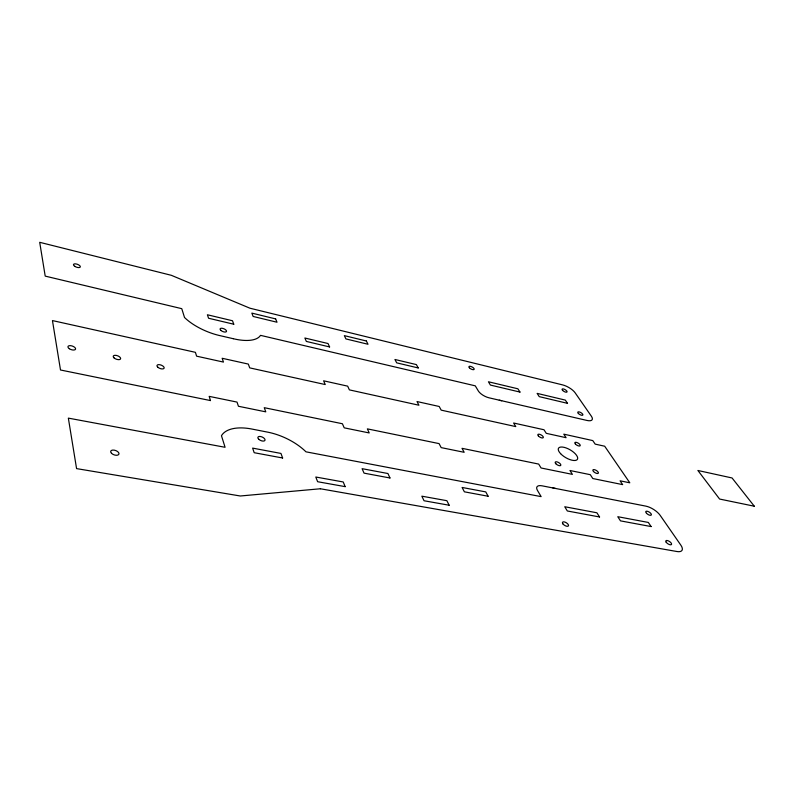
<?xml version="1.0" encoding="UTF-8"?>
<svg xmlns="http://www.w3.org/2000/svg" width="794" height="794" viewBox="0 0 794 794"><rect width="100%" height="100%" fill="white"/><g stroke="black" fill="none" stroke-linecap="round" stroke-linejoin="round"><path stroke-width="1.19" d="M552.832 487.933L555.423 488.439M501.709 400.752L499.267 400.186M320.379 488.767L240.294 495.992L76.571 468.609L68.344 418.12L225.079 447.29L221.466 435.727A42.638 21.517 23.8 0 1 252.78 429.226L266.705 431.956A42.29 21.269 24.3 0 1 305.968 451.826L541.141 496.627L537.429 490.374A10.104 4.436 30.5 0 1 541.935 485.799L645.82 506.125A12.168 4.992 32.3 0 1 660.201 515.395L680.875 545.2A12.555 5.25 33.1 0 1 676.994 551.532L320.379 488.767M345.162 486.643L317.63 481.72L315.794 477.015L343.226 481.968L345.162 486.643M449.156 505.232L424.036 500.746L421.832 496.171L446.873 500.696L449.156 505.232M282.624 457.999L254.189 452.709L252.631 448.114L280.957 453.434L282.624 457.999M389.973 477.978L364.049 473.145L362.084 468.668L387.929 473.522L389.973 477.978M488.112 496.24L464.381 491.823L462.088 487.456L485.759 491.903L488.112 496.24M599.559 516.973L567.333 510.979L564.742 506.741L596.889 512.785L599.559 516.973M651.13 526.571L620.491 520.874L617.772 516.705L648.331 522.442L651.13 526.571M210.479 400.573L60.503 369.994L52.454 320.578L195.413 352.328L196.604 356.169L223.451 362.084L222.151 358.273L248.323 364.079L249.713 367.88L325.242 384.554L323.605 380.802L347.673 386.152L349.39 389.884L418.934 405.228L416.999 401.546L439.201 406.478L441.196 410.141L515.792 426.606L513.599 423.004L543.989 429.752L546.262 433.326L566.102 437.702L563.78 434.149L592.781 440.591L595.172 444.124L604.691 446.218L629.811 482.812L620.074 480.807L622.665 484.628L592.81 478.534L590.289 474.683L569.953 470.505L572.414 474.375L541.071 467.984L538.689 464.083L462.009 448.322L464.172 452.302L441.176 447.618L439.082 443.608L367.354 428.869L369.23 432.948L344.209 427.837L342.413 423.748L264.243 407.679L265.772 411.848L238.438 406.27L237.019 402.082L209.169 396.365L210.479 400.573M754.3 506.215L719.602 499.049L697.896 470.485L732.058 477.968L754.3 506.215M233.247 338.701L220.454 335.743A37.368 15.93 22.6 0 1 184.516 317.481L181.766 308.668L45.208 276.113L39.7 242.309L171.345 275.31L249.921 308.201L562.589 384.892A10.659 3.97 29.5 0 1 575.164 392.851L591.381 416.225A10.937 4.159 30 0 1 587.014 420.463L489.025 397.814A9.121 3.662 28.3 0 1 478.296 390.916L475.278 385.844L260.511 335.346A37.07 15.781 22.9 0 1 233.247 338.701M233.764 324.22L208.574 318.245L207.393 314.771L232.503 320.756L233.764 324.22M329.599 346.938L306.355 341.43L304.856 338.006L328.031 343.534L329.599 346.938M418.21 367.95L396.692 362.848L394.926 359.483L416.384 364.595L418.21 367.95M519.981 392.077L490.424 385.07L488.409 381.765L517.886 388.792L519.981 392.077M567.511 403.342L539.245 396.643L537.111 393.377L565.308 400.097L567.511 403.342M275.637 318.9L251.837 313.104L253.137 316.449L277.017 322.235L275.637 318.9M366.362 340.993L344.328 335.624L345.916 338.919L368.019 344.268L366.362 340.993M538.431 436.015A3.116 1.27 29.7 0 0 543.185 437.752A3.116 1.27 29.7 0 0 540.128 434.467A3.116 1.27 29.7 0 0 538.431 436.015M593.555 471.547A3.156 1.29 30.9 0 0 598.279 473.254A3.156 1.29 30.9 0 0 595.063 469.849A3.156 1.29 30.9 0 0 593.555 471.547M560.614 453.682A10.967 4.486 30.3 0 0 577.169 459.647A10.967 4.486 30.3 0 0 566.132 447.955A10.967 4.486 30.3 0 0 560.614 453.682M575.471 444.114A3.067 1.221 30.3 0 0 580.096 445.811A3.067 1.221 30.3 0 0 577.01 442.566A3.067 1.221 30.3 0 0 575.471 444.114M555.83 463.726A3.206 1.34 30.3 0 0 560.683 465.473A3.206 1.34 30.3 0 0 557.497 462.029A3.206 1.34 30.3 0 0 555.83 463.726M113.969 357.826A3.91 1.836 20.1 0 0 120.37 359.176A3.91 1.836 20.1 0 0 116.46 355.444A3.91 1.836 20.1 0 0 113.969 357.826M157.748 367.146A3.811 1.787 21.2 0 0 163.931 368.456A3.811 1.787 21.2 0 0 160.011 364.764A3.811 1.787 21.2 0 0 157.748 367.146M69.326 348.725A4.02 1.886 19 0 0 75.559 349.162A4.02 1.886 19 0 0 70.408 345.648A4.02 1.886 19 0 0 69.326 348.725M74.715 266.308A3.623 1.509 19.8 0 0 80.303 266.953A3.623 1.509 19.8 0 0 75.668 263.876A3.623 1.509 19.8 0 0 74.715 266.308M562.638 390.42A2.839 1.062 29.5 0 0 566.946 392.057A2.839 1.062 29.5 0 0 564.107 389.159A2.839 1.062 29.5 0 0 562.638 390.42M220.871 330.393A3.454 1.499 22.8 0 0 226.379 331.674A3.454 1.499 22.8 0 0 222.677 328.369A3.454 1.499 22.8 0 0 220.871 330.393M469.383 367.801A2.958 1.161 27.9 0 0 473.978 369.538A2.958 1.161 27.9 0 0 471.229 366.57A2.958 1.161 27.9 0 0 469.383 367.801M578.379 413.485A2.918 1.112 29.9 0 0 582.776 415.123A2.918 1.112 29.9 0 0 579.828 412.116A2.918 1.112 29.9 0 0 578.379 413.485M111.507 453.305A4.347 2.303 19.6 0 0 118.673 454.555A4.347 2.303 19.6 0 0 114.306 450.158A4.347 2.303 19.6 0 0 111.507 453.305M666.166 542.193A3.345 1.399 33 0 0 671.198 544.704A3.345 1.399 33 0 0 668.677 541.022A3.345 1.399 33 0 0 666.166 542.193M646.534 513.321A3.245 1.33 32.3 0 0 651.298 515.008A3.245 1.33 32.3 0 0 647.874 511.435A3.245 1.33 32.3 0 0 646.534 513.321M258.814 439.31A3.841 1.896 23.8 0 0 264.888 440.472A3.841 1.896 23.8 0 0 260.66 436.541A3.841 1.896 23.8 0 0 258.814 439.31M563.135 524.159A3.474 1.568 31.3 0 0 568.375 525.975A3.474 1.568 31.3 0 0 564.911 522.085A3.474 1.568 31.3 0 0 563.135 524.159"/></g></svg>
